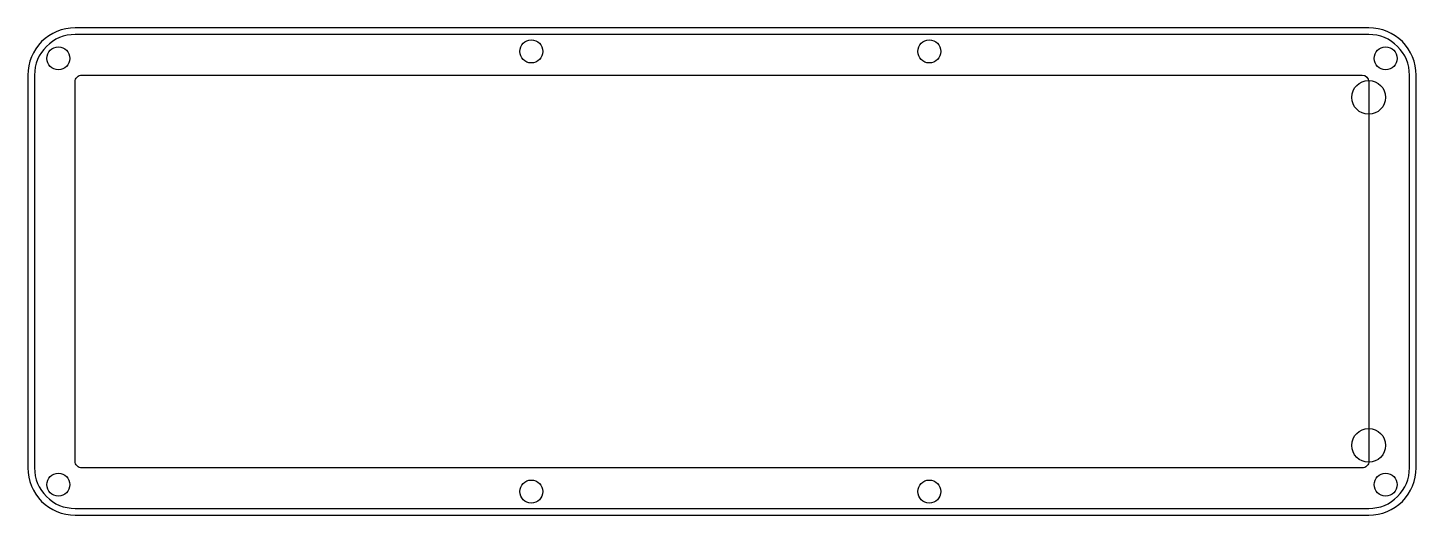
# Model space of a CAD drawing. Header units: millimetres. Extents: x 2 to 208, y -74 to -2.
import ezdxf

# ---------------------------------------------------------------- set-up
doc = ezdxf.new("R2010")
doc.units = ezdxf.units.MM
doc.layers.get('0').update_dxf_attribs({"linetype": 'CONTINUOUS'})

msp = doc.modelspace()

# ---------------------------------------------------------------- linework, layer by layer
for points in [[(2, -8.98), (2, -67.12, 0.414214), (9, -74.12), (200.52, -74.12, 0.414214), (207.52, -67.12), (207.52, -8.98, 0.414214), (200.52, -1.98), (9, -1.98, 0.414214)], [(206.52, -67.12), (206.52, -8.98, 0.414214), (200.52, -2.98), (9, -2.98, 0.414214), (3, -8.98), (3, -67.12, 0.414214), (9, -73.12), (200.52, -73.12, 0.414214)], [(10, -8.98), (199.5, -8.98, -0.414095), (200.5, -9.98), (200.52, -66.12, -0.414333), (199.52, -67.12), (10, -67.12, -0.414214), (9, -66.12), (9, -9.98, -0.414214)]]:
    msp.add_lwpolyline(points, format="xyb", close=True)
for centre, radius in [((76.53, -5.48), 1.7), ((135.44, -5.48), 1.7), ((6.53, -6.51), 1.7), ((202.99, -6.51), 1.7), ((200.48, -12.28), 2.5), ((200.48, -63.79), 2.5), ((6.53, -69.6), 1.7), ((76.53, -70.62), 1.7), ((135.44, -70.62), 1.7), ((202.99, -69.6), 1.7)]:
    msp.add_circle(centre, radius)

doc.saveas('drawing.dxf')
